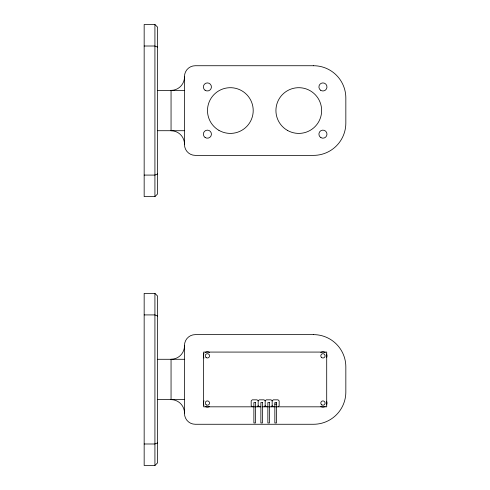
<?xml version="1.0" encoding="UTF-8"?>
<svg xmlns="http://www.w3.org/2000/svg" width="490" height="490" viewBox="0 0 490 490"><rect width="100%" height="100%" fill="white"/><g stroke="black" fill="none" stroke-linecap="round" stroke-linejoin="round"><path stroke-width="0.73" d="M154.92 196.6L157.609 193.911L157.609 27.189L154.92 24.5L144.164 24.5L144.164 196.6L154.92 196.6L154.92 24.5M154.92 465.5L157.609 462.811L157.609 296.089L154.92 293.4L144.164 293.4L144.164 465.5L154.92 465.5L154.92 293.4M259.253 406.823L258.175 405.751L258.175 400.912L259.253 399.834L264.092 399.834L265.17 400.912L265.17 405.751L264.092 406.823M257.103 406.823L258.175 405.751M265.17 400.912L266.242 399.834L271.086 399.834L272.158 400.912L272.158 405.751L271.086 406.823M272.158 400.912L273.236 399.834L278.075 399.834L279.153 400.912L279.153 405.751L278.075 406.823M157.609 173.975L154.92 175.083L144.164 175.083M157.609 442.874L154.92 443.989L144.164 443.989M144.164 46.011L154.92 46.011L157.609 47.126M157.609 90.381L184.497 90.381M157.609 130.714L184.497 130.714M144.164 314.917L154.92 314.917L157.609 316.026M157.609 359.286L184.497 359.286M157.609 399.62L184.497 399.62M274.847 404.134L276.464 404.134M260.962 406.823L203.632 406.823L203.632 352.077L326.707 352.077L326.707 406.823L262.493 406.823M272.158 405.751L273.236 406.823M265.17 405.751L266.242 406.823M258.175 400.912L257.103 399.834L252.258 399.834L251.186 400.912L251.186 405.751L252.258 406.823M184.497 413.064A13.444 13.444 0 0 0 171.053 399.62L171.053 359.286A13.444 13.444 0 0 0 184.497 345.836M326.524 401.206A4.036 4.036 0 0 1 326.524 404.912M325.146 406.437A4.036 4.036 0 0 1 320.736 406.437M326.524 353.988A4.036 4.036 0 0 1 326.524 357.694M320.736 352.463A4.036 4.036 0 0 1 325.146 352.463M204.018 358.049A4.036 4.036 0 0 1 204.018 353.633M205.188 352.463A4.036 4.036 0 0 1 209.604 352.463M209.604 406.437A4.036 4.036 0 0 1 205.188 406.437M204.018 405.267A4.036 4.036 0 0 1 204.018 400.851M184.497 76.936A13.444 13.444 0 0 1 171.053 90.381L171.053 130.714A13.444 13.444 0 0 1 184.497 144.164M313.569 65.734L195.253 65.734A10.755 10.755 0 0 0 184.497 76.489L184.497 144.611A10.755 10.755 0 0 0 195.253 155.367L313.569 155.367A32.267 32.267 0 0 0 345.836 123.1L345.836 98A32.267 32.267 0 0 0 313.569 65.734M313.569 334.633L195.253 334.633A10.755 10.755 0 0 0 184.497 345.389L184.497 413.511A10.755 10.755 0 0 0 195.253 424.267L313.569 424.267A32.267 32.267 0 0 0 345.836 392L345.836 366.9A32.267 32.267 0 0 0 313.569 334.633M255.486 402.523L253.875 402.523L253.875 422.962L255.486 422.962L255.486 402.523M262.481 402.523L260.864 402.523L260.864 422.962L262.481 422.962L262.481 402.523M269.469 402.523L267.858 402.523L267.858 422.962L269.469 422.962L269.469 402.523M276.464 402.523L274.847 402.523L274.847 422.962L276.464 422.962L276.464 402.523M206.155 357.602A2.15 2.15 0 0 0 209.536 356.034A2.15 2.15 0 0 0 206.492 353.89A2.15 2.15 0 0 0 206.155 357.602M206.321 404.924A2.15 2.15 0 0 0 209.542 403.062A2.15 2.15 0 0 0 206.321 401.2A2.15 2.15 0 0 0 206.321 404.924M321.869 404.924A2.15 2.15 0 0 0 325.091 403.062A2.15 2.15 0 0 0 321.869 401.2A2.15 2.15 0 0 0 321.869 404.924M321.703 357.602A2.15 2.15 0 0 0 325.084 356.034A2.15 2.15 0 0 0 322.04 353.89A2.15 2.15 0 0 0 321.703 357.602M218.92 130.346A22.859 22.859 0 0 0 253.208 110.55A22.859 22.859 0 0 0 218.92 90.754A22.859 22.859 0 0 0 218.92 130.346M287.354 130.346A22.859 22.859 0 0 0 321.642 110.55A22.859 22.859 0 0 0 287.354 90.754A22.859 22.859 0 0 0 287.354 130.346M320.926 137.653A4.036 4.036 0 0 0 326.977 134.156A4.036 4.036 0 0 0 320.926 130.665A4.036 4.036 0 0 0 320.926 137.653M320.619 90.24A4.036 4.036 0 0 0 326.959 87.3A4.036 4.036 0 0 0 321.244 83.282A4.036 4.036 0 0 0 320.619 90.24M205.071 90.24A4.036 4.036 0 0 0 211.411 87.3A4.036 4.036 0 0 0 205.702 83.282A4.036 4.036 0 0 0 205.071 90.24M205.071 137.457A4.036 4.036 0 0 0 211.411 134.523A4.036 4.036 0 0 0 205.702 130.499A4.036 4.036 0 0 0 205.071 137.457"/></g></svg>
